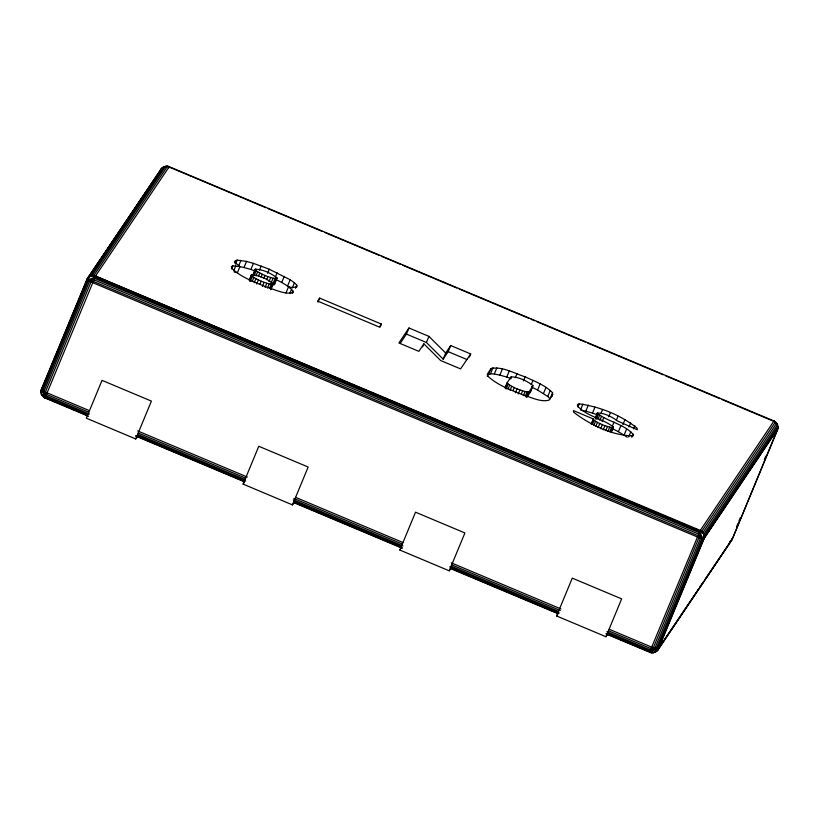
<?xml version="1.0" encoding="UTF-8"?>
<svg xmlns="http://www.w3.org/2000/svg" width="819" height="819" viewBox="0 0 819 819"><rect width="100%" height="100%" fill="white"/><g stroke="black" fill="none" stroke-linecap="round" stroke-linejoin="round"><path stroke-width="1.23" d="M88.575 416.339L44.963 397.993L41.411 394.338L40.95 390.929L87.776 277.876L90.51 275.808L93.929 275.399L167.516 166.226L169.195 166.687L774.037 421.007L777.589 424.662L704.002 533.834L703.654 539.056L658.128 648.955C656.193 654.606 645.771 654.258 651.709 647.133L700.132 530.651L773.965 421.038L775.47 421.918L778.04 426.341L777.61 429.74L732.084 539.629L657.637 650.296L732.084 539.629L778.05 428.071L703.654 539.056L701.77 538.8L88.278 280.784L86.968 279.699L87.776 277.876L161.363 168.704C162.397 166.421 169.574 164.609 168.898 167.823M42.291 395.843L44.963 397.993L95.618 275.86L169.277 166.656L164.097 166.636L87.428 280.18L41.912 390.069L41.411 394.338L45.035 397.962L43.53 397.082M40.96 392.659L41.39 389.26L86.916 279.371L161.363 168.704L160.504 170.198M777.722 428.388L778.04 426.341L704.463 535.503L703.654 539.056L777.559 429.412M651.484 652.774L649.723 652.344L654.903 652.364L657.36 648.914L702.886 539.025L704.002 533.834L701.893 531.091L93.929 275.399L703.122 532.319L776.709 423.157L774.037 421.007L777.589 424.662M159.029 173.741L160.012 171.376M135.729 438.964L151.413 401.115L102.037 380.354L86.364 418.202L135.729 438.964L137.776 435.933M231.623 268.949L232.883 265.899L239.967 266.513L237.438 272.614L234.295 272.133M234.449 262.909L235.299 260.872L237.152 260.125L246.539 261.404L253.429 263.36L269.267 269.226L290.172 279.76L294.43 282.78L296.765 285.186L297.01 286.834L292.67 287.561L288.483 286.916L285.954 293.018M235.473 264.189L237.152 260.125M233.671 270.956L235.78 265.868M238.882 265.387L240.991 260.299M238.462 266.41L244.011 267.516L246.539 261.404M244.011 267.516L250.89 269.461L253.429 263.36M249.304 280.078L251.402 274.989C259.06 275 267.045 278.931 273.106 283.569L271.079 289.24M249.385 280.661L251.402 274.989M249.529 280.825L252.068 274.723M253.153 274.365L255.262 269.277C262.919 269.287 270.894 273.218 276.955 277.856L274.519 284.541L272.502 284.746M250.204 281.511L252.313 276.423L251.494 275.573M252.815 275.952L255.262 269.277M253.808 274.099L255.917 269.011M254.064 275.788L256.173 270.7L255.344 269.85M252.129 281.562L253.818 277.487L252.313 276.423M255.989 275.839L257.668 271.765L256.173 270.7M254.218 282.77L255.897 278.695L253.818 277.487M259.49 270.096L261.179 266.021M258.487 276.034L259.756 272.973L257.668 271.765M256.726 284.029L258.415 279.965L255.897 278.695M261.005 277.293L262.275 274.242L259.756 272.973M259.93 284.254L261.2 281.204L258.415 279.965M263.79 278.542L265.049 275.491L262.275 274.242M267.588 273.3L269.267 269.226M262.367 286.404L264.056 282.33L269.216 283.968L273.188 284.152M266.646 279.668L267.905 276.617L273.075 278.245L277.047 278.429M265.1 287.346L266.789 283.272M268.96 281.623L270.649 277.559M267.537 288.032L269.216 283.968M270.966 283.333L273.075 278.245M269.492 288.421L271.181 284.357M275.46 276.812L277.15 272.747M270.843 288.493L272.532 284.418M270.577 289.68L275.03 278.634M273.853 284.807L276.382 278.695M274.846 282.944L276.955 277.856M290.202 287.674L281.746 282.442L284.275 276.341M287.643 285.862L290.172 279.76M289.813 293.376L291.503 289.302L288.483 286.916M292.322 287.868L294.43 282.78M292.24 293.243L293.079 291.206L291.503 289.302M295.495 288.247L296.765 285.186M317.977 302.18L319.656 298.106L381.367 324.058L380.108 327.109M243.11 484.121L258.784 446.273L308.159 467.035L292.475 504.893L243.11 484.121L244.471 482.104M406.449 334.091L408.978 327.989L428.941 336.384L445.679 353.03L443.151 359.132L426.412 342.485L406.449 334.091L400.399 343.069M422.635 346.918L423.894 343.867L440.632 360.514L460.595 368.908L470.69 353.941L450.726 345.546L445.679 353.03M426.412 342.485L428.941 336.384M443.151 359.132L448.198 351.648L450.726 345.546M469.42 356.992L470.69 353.941M399.856 550.051L415.53 512.192L464.905 532.964L449.221 570.812L399.856 550.051L401.218 548.034M487.325 376.494L491.144 368.478C502.712 366.318 514.281 373.392 525.112 376.832C534.633 381.347 545.116 385.114 552.61 392.792L552.006 396.468M488.615 374.58L490.468 373.833L492.997 367.721M490.468 373.833L494.307 374.007L496.836 367.905M494.307 374.007L499.856 375.112L502.385 369.011M499.856 375.112L506.746 377.068L509.275 370.966M505.149 387.684L507.258 382.596L511.107 376.873C518.765 376.894 526.74 380.815 532.8 385.462L530.364 392.137L527.149 396.908M505.231 388.257L507.258 382.596M506.05 389.107L508.159 384.019L507.34 383.169M510.268 378.91L511.107 376.873M507.975 389.158L509.664 385.094L508.159 384.019M510.063 390.366L511.742 386.302L509.664 385.094M515.335 377.702L517.024 373.628M513.001 390.622L514.26 387.561L511.742 386.302M515.356 392.874L517.045 388.81L514.26 387.561M523.433 380.896L525.112 376.832M518.212 394.011L519.901 389.936L525.071 391.564L529.033 391.758L532.893 386.036M521.375 393.929L522.635 390.878M523.382 395.638L525.071 391.564M525.337 396.027L527.026 391.953M531.306 384.418L532.995 380.344M526.269 397.113L528.378 392.025M526.924 396.846L529.033 391.758M532.8 385.462L530.364 392.137M552.61 392.792L550.081 398.894L547.747 396.488L537.602 390.049L540.13 383.937M543.488 393.468L546.017 387.356M547.747 396.488L550.276 390.387M577.958 406.91L579.217 403.859C599.866 406.746 620.874 415.008 637.09 428.194L637.325 429.791L617.28 420.864C611.721 416.605 604.402 413.001 597.379 412.991L595.27 418.079M580.415 410.135L582.944 404.033M581.49 410.35L585.8 411.21L588.329 405.108M585.8 411.21L592.485 413.104L595.014 407.002M591.236 424.068L593.345 418.98L573.382 410.575L573.617 412.172C589.506 424.559 613.103 436.066 633.292 435.769L633.056 434.183C623.474 423.843 608.333 421.857 597.461 413.513L597.379 412.991M591.738 423.577L593.345 418.98M592.495 424.355L594.174 420.29L593.427 419.502M595.352 418.601L597.461 413.513M596.293 416.81L597.563 413.759M596.109 419.389L598.218 414.301M593.867 425.337L595.556 421.263L594.174 420.29M597.911 419.348L599.59 415.274M600.859 413.656L602.538 409.592M595.782 426.443L597.471 422.369L595.556 421.263M599.815 420.454L601.504 416.39M598.085 427.61L599.774 423.536L597.471 422.369M602.129 421.621L603.808 417.547M600.644 428.746L602.323 424.672L599.774 423.536M603.255 429.78L604.944 425.706L611.486 427.559L613.329 427.375L613.247 426.842C602.374 418.509 587.233 416.523 577.651 406.183L577.415 404.586L579.217 403.859M608.712 416.769L610.401 412.694M605.773 430.64L607.452 426.576M607.995 431.275L609.684 427.211M609.797 431.633L611.486 427.559M612.325 426.167L614.015 422.102M611.035 431.695L612.725 427.62M611.558 430.917L613.247 426.842M611.22 432.463L613.329 427.375M616.359 420.178L618.048 416.113M627.231 437.213L618.406 431.695L620.935 425.583M622.86 424.682L624.969 419.594M624.129 435.012L626.658 428.91M629.002 426.996L630.691 422.921M628.685 436.926L630.794 431.838M633.558 428.91L634.827 425.849M556.603 615.97L572.276 578.122L621.641 598.884L605.968 636.732L556.603 615.97L557.954 613.953M631.787 437.233L633.056 434.183M736.465 527.006L737.929 523.464M738.912 521.099L740.386 517.557M764.362 459.654L765.837 456.101M774.15 436.015L775.624 432.473M722.133 553.992L731.357 540.315M42.823 387.141L40.95 390.929L42.383 388.81M319.656 298.106L317.639 301.095L379.351 327.057L381.367 324.058M408.978 327.989L398.884 342.956L418.857 351.351L423.894 343.867M292.475 504.893L294.512 501.863M491.144 368.478L487.285 374.201L487.53 375.839C497.317 385.309 510.8 389.783 523.116 395.004C531.398 397.164 540.345 402.436 548.996 400.153L552.856 394.43M505.364 387.745L506.654 385.841M449.221 570.812L451.259 567.782M605.968 636.732L607.329 634.715M606.214 633.609L649.825 651.955L654.903 652.364L656.336 650.235M698.556 588.974L656.408 651.504L658.496 648.802L704.023 538.912L704.002 533.834L700.132 530.651L701.893 531.091L775.47 421.918L773.965 421.038M699.989 586.854L703.562 581.551M704.995 579.432L720.71 556.111M162.254 169.226L164.097 166.636L160.872 170.045L162.592 167.496L86.968 279.699L90.51 275.808L95.362 276.31L92.189 275.379L165.776 166.206L169.277 166.656M729.913 541.635L731.326 540.079M654.903 652.364L658.128 648.955L651.709 647.133L609.264 629.279M729.995 542.342L732.032 539.301L731.572 538.82M232.883 265.899L231.439 266.595L231.685 268.233C241.472 277.702 254.955 282.176 267.27 287.397C275.553 289.568 284.5 294.83 293.151 292.547L293.079 291.206M87.428 280.18L94.963 277.139L704.002 533.834M649.825 651.955L657.36 648.914M649.723 652.344L653.224 652.794M90.51 275.808L94.963 277.139M250.89 269.461L255.323 270.987M506.746 377.068L511.169 378.593M592.485 413.104L597.86 414.957M265.049 275.491L267.905 276.617M261.2 281.204L264.056 282.33M517.045 388.81L519.901 389.936M602.323 424.672L604.944 425.706M169.175 167.045L265.837 207.698M268.202 208.691L322.43 231.501M324.785 232.494L379.013 255.293M381.367 256.286L400.235 264.22M402.59 265.213L456.818 288.022M459.172 289.015L528.726 318.263M531.091 319.256L534.623 320.741M536.977 321.734L585.319 342.066M587.673 343.059L663.124 374.785M665.478 375.778L719.706 398.587M722.061 399.58L773.935 421.396M448.198 351.648L466.984 359.551M89.384 410.636L46.939 392.782L41.441 389.588L41.411 394.338L45.065 397.604L87.5 415.458M137.715 430.958L247.348 477.067M295.69 497.399L402.958 542.516M451.3 562.848L560.933 608.957M88.749 412.182L46.304 394.328L45.362 392.076L90.889 282.186L93.141 281.275L697.901 535.626L698.842 537.878L653.327 647.778L651.074 648.679L608.63 630.835M138.257 433.005L245.536 478.122M293.878 498.454L402.334 544.062M451.842 564.885L560.298 610.503M89.384 414.056L45.762 395.71L43.939 391.359L89.455 281.47L93.806 279.709L698.576 534.06L700.399 538.411L654.872 648.31L650.521 650.061L606.91 631.715M137.715 434.387L244.994 479.504M293.325 499.836L402.958 545.945M451.3 566.267L558.568 611.384M87.776 414.68L45.332 396.826L42.762 390.673L88.278 280.784L94.431 278.296L699.201 532.647L701.77 538.8L656.254 648.699L650.102 651.177L607.657 633.333M137.285 435.503L245.741 481.122M294.082 501.443L401.361 546.56M449.692 566.891L559.326 613.001M135.841 435.79L244.297 481.398M293.806 502.221L402.262 547.839M450.593 568.161L557.872 613.288M135.811 436.138L244.267 481.756M293.704 502.61L402.16 548.228M450.491 568.55L557.852 613.636M606.111 633.998L649.805 652.313M531.49 386.967L537.602 390.049M612.469 428.706L618.406 431.695M276.658 279.873L281.746 282.442M239.967 266.513L236.947 264.127L235.37 262.213L235.299 260.872M699.733 531.49L702.886 539.025M41.912 390.069L45.065 397.604M274.426 283.958L274.519 284.541"/></g></svg>
